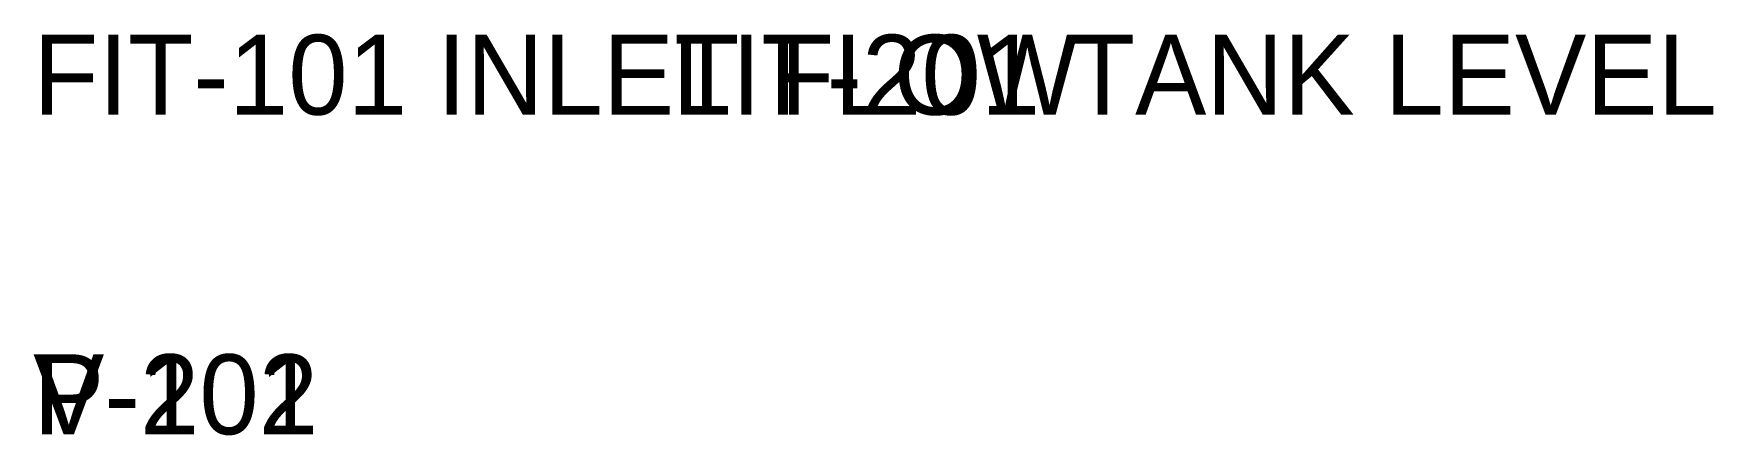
# Model space of a CAD drawing. Header units: metres. Extents: x 0 to 52.6, y 5 to 17.5.
import ezdxf

# ---------------------------------------------------------------- set-up
doc = ezdxf.new("R2010")
doc.units = ezdxf.units.M

# ---------------------------------------------------------------- blocks, each defined once
blk = doc.blocks.new('PUMP')
blk = doc.blocks.new('TANK')

msp = doc.modelspace()

# ---------------------------------------------------------------- block references
ref = msp.add_blockref('TANK', (40, 0))
ref.add_attrib('TAG', 'V-201', (0, 5), dxfattribs={"height": 2.5})
ref = msp.add_blockref('PUMP', (0, 0))
ref.add_attrib('TAG', 'P-101', (0, 5), dxfattribs={"height": 2.5})
ref = msp.add_blockref('PUMP', (20, 0))
ref.add_attrib('TAG', 'P-102', (0, 5), dxfattribs={"height": 2.5})

# ---------------------------------------------------------------- texts
for s, p in [('FIT-101 INLET FLOW', (0, 15)), ('LIT-201 TANK LEVEL', (20, 15))]:
    msp.add_text(s, height=2.5).set_placement(p)

doc.saveas('drawing.dxf')
